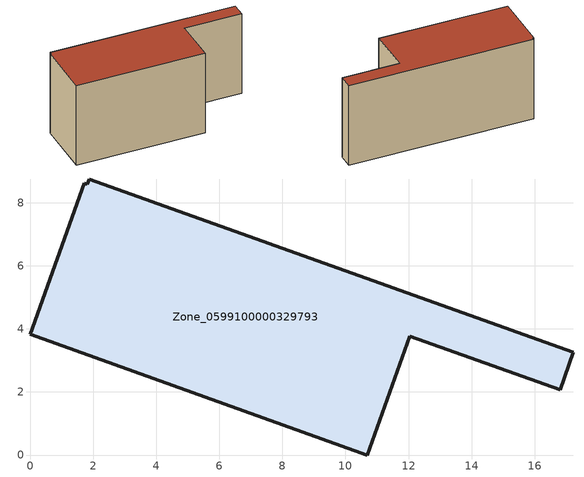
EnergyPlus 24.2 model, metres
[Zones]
Zone_0599100000329793
 floor ground (C_G): 12.04,3.77 10.7,0 0,3.83 1.71,8.62 1.8,8.58 1.87,8.76 17.23,3.27 16.81,2.07 z0
 wall outside (C_F): 1.71,8.62 0,3.83 10.7,0 12.04,3.77 16.81,2.07 17.23,3.27 1.87,8.76 1.8,8.58 1.71,8.62 z0:7.65
 roof outside (C_R): 1.87,8.76 1.8,8.58 1.71,8.62 0,3.83 10.7,0 12.04,3.77 16.81,2.07 17.23,3.27 z7.65
[BUILDING]
Pand.0599100000329793: North Axis=0; Terrain=City; Loads Convergence Tolerance Value=0.04; Temperature Convergence Tolerance Value=0.4; Solar Distribution=FullExterior; Maximum Number of Warmup Days=25; Minimum Number of Warmup Days=1
[Site:Location]
Rotterdam.The.Hague.AP_ZH_NLD Design_Conditions: Latitude=51.96; Longitude=4.45; Time Zone=1; Elevation=-4.5
[SITE:GROUNDTEMPERATURE:BUILDINGSURFACE]
18, 18, 18, 18, 18, 18, 18, 18, 18, 18, 18, 18
[MATERIAL] Thermal Absorptance=0.9; Solar Absorptance=0.7; Visible Absorptance=0.7
Name | Roughness | Thickness | Conductivity | Density | Specific Heat
G.TC.1975-1991 | MediumSmooth | 0.15 | 0.288461 | 540 | 1210
F.TC.1975-1991 | Rough | 0.3 | 0.230769 | 1920 | 840
R.TC.1975-1991 | MediumRough | 0.2 | 0.153846 | 1500 | 1000
[CONSTRUCTION]
C_G: G.TC.1975-1991
C_F: F.TC.1975-1991
C_R: R.TC.1975-1991
[ZONE]
Zone_0599100000329793: Type=1; Multiplier=1; Ceiling Height=Autocalculate; Volume=Autocalculate; Floor Area=autocalculate; Part of Total Floor Area=Yes
[ZONEINFILTRATION:DESIGNFLOWRATE]
Infil_Zone_0599100000329793: Zone or ZoneList or Space or SpaceList=Zone_0599100000329793; Schedule=AlwaysOn; Design Flow Rate Calculation Method=Flow/Area; Flow Rate per Floor Area=0.003; Constant Term Coefficient=1; Temperature Term Coefficient=0; Velocity Term Coefficient=0; Velocity Squared Term Coefficient=0
[HVACTEMPLATE:ZONE:IDEALLOADSAIRSYSTEM]
Zone_0599100000329793: Maximum Heating Supply Air Temperature=50; Minimum Cooling Supply Air Temperature=13; Maximum Heating Supply Air Humidity Ratio=0.0156; Minimum Cooling Supply Air Humidity Ratio=0.0077; Heating Limit=NoLimit; Cooling Limit=NoLimit; Dehumidification Control Type=ConstantSensibleHeatRatio; Cooling Sensible Heat Ratio=0.7; Dehumidification Setpoint=60; Humidification Control Type=None; Humidification Setpoint=30; Outdoor Air Method=None; Outdoor Air Flow Rate per Person=0.00944; Outdoor Air Flow Rate per Zone Floor Area=0; Outdoor Air Flow Rate per Zone=0; Demand Controlled Ventilation Type=None; Outdoor Air Economizer Type=NoEconomizer; Heat Recovery Type=None; Sensible Heat Recovery Effectiveness=0.7; Latent Heat Recovery Effectiveness=0.65
[ZONECONTROL:THERMOSTAT]
ThermostatControl_Zone_0599100000329793: Zone or ZoneList=Zone_0599100000329793; Control Type Schedule=DualSetpointControlType; Control 1=Thermostat_Zone_0599100000329793; Temperature Difference Between Cutout And Setpoint=0
[THERMOSTATSETPOINT:DUALSETPOINT]
Thermostat_Zone_0599100000329793: Heating Setpoint Temperature Schedule=HeatingSetpoint_Zone_0599100000329793; Cooling Setpoint Temperature Schedule=CoolingSetpoint_Zone_0599100000329793
[SCHEDULE:COMPACT]
HeatingSetpoint_Zone_0599100000329793: Through: 12/31, For: AllDays, Until: 24:00, 21
CoolingSetpoint_Zone_0599100000329793: Through: 12/31, For: AllDays, Until: 24:00, 24
DualSetpointControlType: Through: 12/31, For: AllDays, Until: 24:00, 4
AlwaysOn: Through: 12/31, For: AllDays, Until: 24:00, 1
